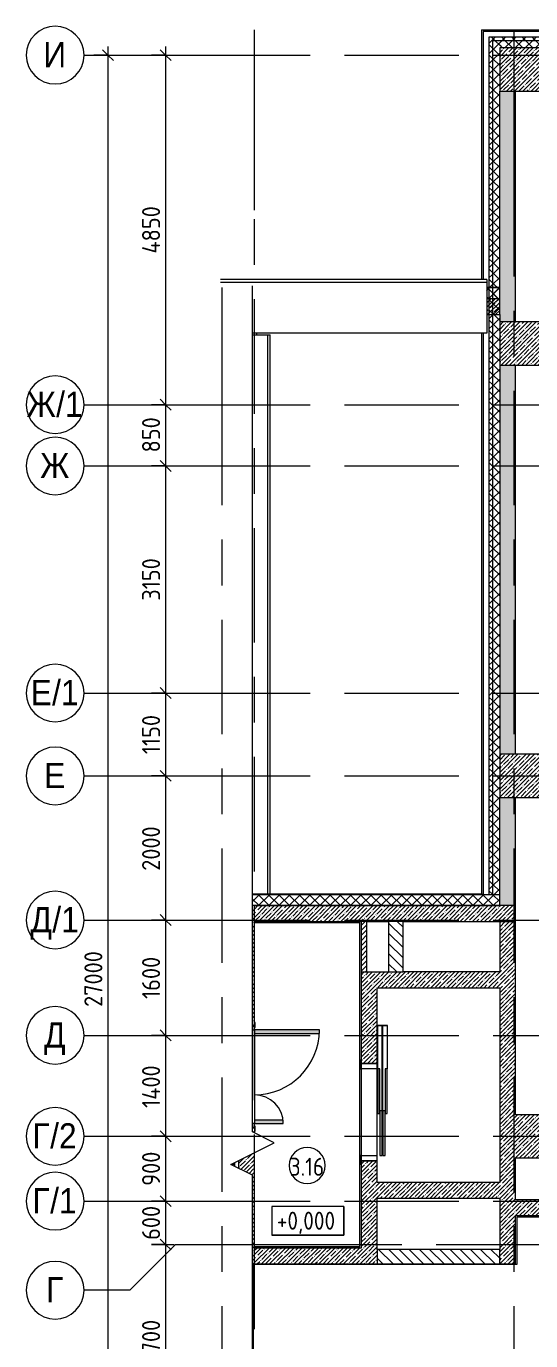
# Model space of a CAD drawing. Header units: millimetres. Extents: x 2623 to 216772, y -8553 to 29000.
# Drawn here: x 18211 to 25205, y 9164 to 27400 of the extents above; entities that cross this region are included whole.
import ezdxf

# ---------------------------------------------------------------- set-up
doc = ezdxf.new("R2010")
doc.units = ezdxf.units.MM
doc.linetypes.add('Осевая', pattern=[3175, 635, -476.25, 1587.5, -476.25])
for name, color, linetype, lineweight in [('A-ANNO-DIMS', 7, 'Continuous', 9), ('A-ANNO-DIMS-100', 7, 'Continuous', 9), ('A-AREA-IDEN', 7, 'Continuous', 9), ('A-DETL-GENF', 7, 'Continuous', 9), ('A-GENM', 7, 'Continuous', 9), ('A-WALL', 7, 'Continuous', 9), ('A-WALL-1', 7, 'Continuous', 13), ('G-ANNO-DIMS', 7, 'Continuous', 9), ('I-WALL', 7, 'Continuous', 9), ('S-COLS', 7, 'Continuous', 9), ('Оси', 7, 'Continuous', 9), ('Оси-1', 7, 'Continuous', 20), ('Оси-2', 7, 'Осевая', 9)]:
    doc.layers.add(name, color=color, linetype=linetype, lineweight=lineweight)
for name, color, linetype, lineweight, true_color in [('A-DOOR-1', 7, 'Continuous', 9, 0xaaaaaa), ('A-DOOR-2', 7, 'Continuous', 9, 0xe2e2e2), ('A-DOOR-FRAM-1', 7, 'Continuous', 9, 0xe2e2e2), ('A-DOOR-FRAM-2', 7, 'Continuous', 9, 0xaaaaaa), ('A-FLOR-1', 7, 'Continuous', 9, 0xaaaaaa)]:
    doc.layers.add(name, color=color, linetype=linetype, lineweight=lineweight, true_color=true_color)
doc.styles.add('Arial', font='arial.ttf', dxfattribs={"width": 0.9, "height": 350})
doc.styles.add('GOST Common_5', font='GOST_Common.ttf', dxfattribs={"width": 0.9, "height": 250})
doc.styles.add('ISOCPEUR', font='isocpeur.ttf', dxfattribs={"width": 0.9, "height": 250})
doc.dimstyles.new('ISO-2_5_0_9К_БОЛЬШОЙ', dxfattribs={"dimscale": 304.8, "dimtxt": 248.995294, "dimasz": 0.492126, "dimexe": 0.393701, "dimexo": 0.984252, "dimgap": 0, "dimtad": 1, "dimdec": 0, "dimrnd": 10, "dimzin": 0, "dimdsep": 46, "dimtxsty": 'ISOCPEUR', "dimblk1": 'OBLIQUE', "dimblk2": 'OBLIQUE', "dimsah": 1, "dimcen": 0.09, "dimdle": 0.393701, "dimazin": 0, "dimtfac": 1, "dimtdec": 4, "dimtix": 1, "dimtmove": 0, "dimatfit": 3, "dimfxl": 1, "dimtvp": 1, "dimtolj": 1, "dimtzin": 0, "dimarcsym": 2})
doc.dimstyles.new('ISO-2_5_0_9К_БОЛЬШОЙ_1', dxfattribs={"dimscale": 304.8, "dimtxt": 248.995294, "dimasz": 0.492126, "dimexe": 0.393701, "dimexo": 0.984252, "dimgap": 0, "dimtad": 1, "dimdec": 0, "dimrnd": 10, "dimzin": 0, "dimdsep": 46, "dimtxsty": 'ISOCPEUR', "dimblk1": 'OBLIQUE', "dimblk2": 'OBLIQUE', "dimsah": 1, "dimcen": 0.09, "dimdle": 0.393701, "dimazin": 0, "dimtfac": 1, "dimtdec": 4, "dimtix": 1, "dimtmove": 2, "dimatfit": 3, "dimfxl": 1, "dimtvp": 1, "dimtolj": 1, "dimtzin": 0, "dimarcsym": 2})
pattern_1 = [(45, (-17385.51, 0), (-70.71068, 70.71068), []), (135, (-17385.51, 0), (-70.71068, -70.71068), [])]
pattern_2 = [(45, (-17385.51, 0), (-57.02463, 57.02463), []), (45, (-17328.49, 0), (-57.02463, 57.02463), [100.806, -20.161, 3.353, -16.808])]
pattern_3 = [(135, (-17385.51, 0), (-70.71068, -70.71068), [])]

# ---------------------------------------------------------------- blocks, each defined once
blk = doc.blocks.new('BSC_Колонна _Прямоугольная - 600х600-V15-План монтажа стен и перегородок 3 этажа в осях 12-23')
at = {"layer": 'S-COLS'}
h = blk.add_hatch(dxfattribs=at)
h.set_pattern_fill('FP_26', color=256, style=0, pattern_type=2)
h.set_pattern_definition([(45, (-42460, -26800), (-57.02463, 57.02463), []), (45, (-42402.975, -26800), (-57.02463, 57.02463), [100.806, -20.161, 3.353, -16.808])])
h.paths.add_polyline_path([(-300, -300), (300, -300), (300, 300), (-300, 300)])
for p, q in [((300, 300), (-300, 300)), ((-300, 300), (-300, -300)), ((300, -300), (300, 300)), ((-300, -300), (300, -300))]:
    blk.add_line(p, q, dxfattribs=at)
blk = doc.blocks.new('BSC_Колонна _Прямоугольная - 600х600-V18-План монтажа стен и перегородок 3 этажа в осях 12-23')
at = {"layer": 'S-COLS'}
h = blk.add_hatch(dxfattribs=at)
h.set_pattern_fill('FP_30', color=256, style=0, pattern_type=2)
h.set_pattern_definition([(45, (-42460, -17000), (-57.02463, 57.02463), []), (45, (-42402.975, -17000), (-57.02463, 57.02463), [100.806, -20.161, 3.353, -16.808])])
h.paths.add_polyline_path([(-300, -300), (300, -300), (300, 300), (-300, 300), (-300, 7)])
for p, q in [((300, 300), (-300, 300)), ((-300, 300), (-300, -300)), ((300, -300), (300, 300)), ((-300, -300), (300, -300))]:
    blk.add_line(p, q, dxfattribs=at)
blk = doc.blocks.new('BSC_Колонна _Прямоугольная - 600х600-V19-План монтажа стен и перегородок 3 этажа в осях 12-23')
at = {"layer": 'S-COLS'}
h = blk.add_hatch(dxfattribs=at)
h.set_pattern_fill('FP_31', color=256, style=0, pattern_type=2)
h.set_pattern_definition([(45, (-42460, -23000), (-57.02463, 57.02463), []), (45, (-42402.975, -23000), (-57.02463, 57.02463), [100.806, -20.161, 3.353, -16.808])])
h.paths.add_polyline_path([(-300, -300), (300, -300), (300, 300), (-300, 300), (-300, -161)])
for p, q in [((300, 300), (-300, 300)), ((-300, 300), (-300, -300)), ((300, -300), (300, 300)), ((-300, -300), (300, -300))]:
    blk.add_line(p, q, dxfattribs=at)
blk = doc.blocks.new('110_Дверь_СКБ_2Ст - Д-2 1450x2100h_Лестничная клетка EIS60-31576737-План монтажа стен и перегородок 3 этажа в осях 12-23')
at = {"layer": 'A-DOOR-2'}
for points in [[(-588, 110), (-588, 1010), (-638, 1010), (-638, 110)], [(662, 510), (612, 510), (612, 110), (662, 110)]]:
    blk.add_hatch(color=256, dxfattribs=at).paths.add_polyline_path(points)
h = blk.add_hatch(color=256, dxfattribs=at)
h.paths.add_polyline_path([(712, 110), (662, 110), (662, 83), (712, 83)])
h.paths.add_polyline_path([(-638, 83), (-638, 110), (-688, 110), (-688, 83), (-660, 83)])
at = {"layer": 'A-DOOR-FRAM-1'}
for points in [[(-672, 110), (-672, 118), (-743, 118), (-743, 110), (-714, 110)], [(768, 110), (768, 118), (698, 118), (698, 110)]]:
    blk.add_hatch(color=256, dxfattribs=at).paths.add_polyline_path(points)
at = {"layer": 'A-DOOR-1'}
for p, q in [((-638, 1010), (-638, 110)), ((-588, 1010), (-638, 1010)), ((-588, 110), (-588, 1010)), ((662, 510), (612, 510)), ((612, 510), (612, 110)), ((662, 110), (662, 510)), ((-638, 110), (-588, 110)), ((612, 110), (662, 110))]:
    blk.add_line(p, q, dxfattribs=at)
for centre, radius, start, end in [((-638, 110), 900, 0, 90), ((662, 110), 400, 90, 180)]:
    blk.add_arc(centre, radius, start, end, dxfattribs=at)
at = {"layer": 'A-DOOR-FRAM-2'}
for p, q in [((-672, 118), (-743, 118)), ((-743, 118), (-743, 110)), ((-743, 110), (-672, 110)), ((-638, 110), (-688, 110)), ((-688, 110), (-688, 83)), ((-672, 110), (-672, 118)), ((-638, 83), (-638, 110)), ((662, 110), (662, 83)), ((712, 110), (662, 110)), ((768, 118), (698, 118)), ((698, 118), (698, 110)), ((698, 110), (768, 110)), ((712, 83), (712, 110)), ((768, 110), (768, 118))]:
    blk.add_line(p, q, dxfattribs=at)
blk = doc.blocks.new('Gfhfgtnyfz rhsirf 1 - Gfhfgtnyfz rhsirf 3-21026214-План монтажа стен и перегородок 3 этажа в осях 12-23')
at = {"layer": 'A-GENM'}
for p, q in [((38753, 23120), (38966, 23120)), ((38966, 23120), (38998, 23120)), ((38966, 15358), (38966, 23120)), ((38998, 23120), (38999, 23120)), ((38999, 15358), (38999, 23120))]:
    blk.add_line(p, q, dxfattribs=at)
blk = doc.blocks.new('парапет10 - парапет-22960140-План монтажа стен и перегородок 3 этажа в осях 12-23')
at = {"layer": 'A-GENM'}
for p, q in [((41980, 23888), (38287, 23888)), ((38287, 23851), (41980, 23851)), ((41980, 23888), (41980, 23887)), ((41980, 23887), (41980, 23851)), ((41980, 23851), (41980, 23142)), ((41980, 23142), (38733, 23142))]:
    blk.add_line(p, q, dxfattribs=at)
blk = doc.blocks.new('DOR_Дверь лифта - 1350х2050h-19118285-План монтажа стен и перегородок 3 этажа в осях 12-23')
at = {"layer": 'A-DOOR-1'}
for p, q in [((-600, 125), (-720, 125)), ((-720, 125), (-720, 110)), ((-720, 110), (-600, 110)), ((-675, 110), (-675, -110)), ((-600, 110), (-675, 110)), ((-600, 110), (-600, 125)), ((600, 110), (-600, 110)), ((-600, 110), (-600, -110)), ((720, 125), (600, 125)), ((600, 125), (600, 110)), ((600, -110), (600, 110)), ((675, 110), (600, 110)), ((600, 110), (720, 110)), ((675, -110), (675, 110)), ((720, 110), (720, 125)), ((-675, -110), (-600, -110)), ((-600, -110), (600, -110)), ((-600, -150), (-600, -180)), ((20, -150), (-600, -150)), ((-600, -180), (20, -180)), ((-20, -120), (-20, -150)), ((600, -120), (-20, -120)), ((-20, -150), (600, -150)), ((20, -180), (20, -150)), ((600, -110), (675, -110)), ((600, -150), (600, -120)), ((-600, -190), (-600, -220)), ((20, -190), (-600, -190)), ((-600, -220), (20, -220)), ((-20, -220), (-20, -250)), ((600, -220), (-20, -220)), ((-20, -250), (600, -250)), ((20, -220), (20, -190)), ((600, -250), (600, -220))]:
    blk.add_line(p, q, dxfattribs=at)
at = {"layer": 'A-DOOR-FRAM-2'}
for p, q in [((1200, -180), (20, -180)), ((20, -180), (20, -183)), ((600, -117), (600, -120)), ((1203, -117), (600, -117)), ((600, -120), (1200, -120)), ((1200, -120), (1200, -180)), ((1203, -183), (1203, -117)), ((20, -183), (1203, -183)), ((1203, -187), (20, -187)), ((20, -187), (20, -190)), ((20, -190), (1200, -190)), ((600, -250), (600, -253)), ((1200, -250), (600, -250)), ((600, -253), (1203, -253)), ((1200, -190), (1200, -250)), ((1203, -253), (1203, -187))]:
    blk.add_line(p, q, dxfattribs=at)
blk = doc.blocks.new('DET_L_Линия разрыва - М100-30654842-План монтажа стен и перегородок 3 этажа в осях 12-23')
at = {"layer": 'A-DETL-GENF'}
for p, q in [((11890, 300), (11740, 0)), ((12190, -300), (11890, 300)), ((11740, 0), (0, 0)), ((12340, 0), (12190, -300)), ((24072, 0), (12340, 0))]:
    blk.add_line(p, q, dxfattribs=at)
blk = doc.blocks.new('Ось сетки - D8-29747960-План монтажа стен и перегородок 3 этажа в осях 12-23')
at = {"layer": 'Оси-1'}
for start, end in [(360, 180), (180, 360)]:
    blk.add_arc((0, 0), 4, start, end, dxfattribs=at)
blk = doc.blocks.new('DIMBLOCK1-План монтажа стен и перегородок 3 этажа в осях 12-23')
at = {"layer": 'A-ANNO-DIMS-100'}
for p, q in [((19949, 27000), (20263, 27000)), ((20143, 27000), (19949, 27000)), ((20143, 27120), (20143, 22150)), ((19949, 22150), (20263, 22150)), ((20143, 22150), (19949, 22150))]:
    blk.add_line(p, q, dxfattribs=at)
at = {"layer": 'A-ANNO-DIMS-100', "lineweight": 20}
for p, q in [((20143, 27000), (20068, 27075)), ((20143, 27000), (20218, 26925)), ((20143, 22150), (20068, 22225)), ((20143, 22150), (20218, 22075))]:
    blk.add_line(p, q, dxfattribs=at)
at = {"layer": 'A-ANNO-DIMS-100', "color": 0, "insert": (19816, 24247), "char_height": 250, "width": 787.21, "attachment_point": 1, "rotation": 90, "line_spacing_factor": 1.149209, "style": 'ISOCPEUR'}
blk.add_mtext('4850', dxfattribs=at)
blk = doc.blocks.new('_Oblique')
at = {"color": 0, "linetype": 'ByBlock', "lineweight": -2}
blk.add_line((-0.5, -0.5), (0.5, 0.5), dxfattribs=at)
blk = doc.blocks.new('DIMBLOCK2-План монтажа стен и перегородок 3 этажа в осях 12-23')
at = {"layer": 'A-ANNO-DIMS-100'}
for p, q in [((19949, 22150), (20263, 22150)), ((20143, 22150), (19949, 22150)), ((20143, 22150), (20143, 21300)), ((19949, 21300), (20263, 21300)), ((20143, 21300), (19949, 21300))]:
    blk.add_line(p, q, dxfattribs=at)
at = {"layer": 'A-ANNO-DIMS-100', "lineweight": 20}
for p, q in [((20143, 22150), (20068, 22225)), ((20143, 22150), (20218, 22075)), ((20143, 21300), (20068, 21375)), ((20143, 21300), (20218, 21225))]:
    blk.add_line(p, q, dxfattribs=at)
at = {"layer": 'A-ANNO-DIMS-100', "color": 0, "insert": (19816, 21488), "char_height": 250, "width": 568.86, "attachment_point": 1, "rotation": 90, "line_spacing_factor": 1.149209, "style": 'ISOCPEUR'}
blk.add_mtext('850', dxfattribs=at)
blk = doc.blocks.new('DIMBLOCK3-План монтажа стен и перегородок 3 этажа в осях 12-23')
at = {"layer": 'A-ANNO-DIMS-100', "lineweight": 20}
for p, q in [((20143, 21300), (20068, 21375)), ((20143, 21300), (20218, 21225)), ((20143, 18150), (20068, 18225)), ((20143, 18150), (20218, 18075))]:
    blk.add_line(p, q, dxfattribs=at)
at = {"layer": 'A-ANNO-DIMS-100'}
for p, q in [((19949, 21300), (20263, 21300)), ((20143, 21300), (19949, 21300)), ((20143, 21300), (20143, 18150)), ((19949, 18150), (20263, 18150)), ((20143, 18150), (19949, 18150))]:
    blk.add_line(p, q, dxfattribs=at)
at = {"layer": 'A-ANNO-DIMS-100', "color": 0, "insert": (19816, 19431), "char_height": 250, "width": 706.76, "attachment_point": 1, "rotation": 90, "line_spacing_factor": 1.149209, "style": 'ISOCPEUR'}
blk.add_mtext('3150', dxfattribs=at)
blk = doc.blocks.new('DIMBLOCK4-План монтажа стен и перегородок 3 этажа в осях 12-23')
at = {"layer": 'A-ANNO-DIMS-100'}
for p, q in [((19949, 18150), (20263, 18150)), ((20143, 18150), (19949, 18150)), ((20143, 18150), (20143, 17000)), ((19949, 17000), (20263, 17000)), ((20143, 17000), (19949, 17000))]:
    blk.add_line(p, q, dxfattribs=at)
at = {"layer": 'A-ANNO-DIMS-100', "lineweight": 20}
for p, q in [((20143, 18150), (20068, 18225)), ((20143, 18150), (20218, 18075)), ((20143, 17000), (20068, 17075)), ((20143, 17000), (20218, 16925))]:
    blk.add_line(p, q, dxfattribs=at)
at = {"layer": 'A-ANNO-DIMS-100', "color": 0, "insert": (19816, 17302), "char_height": 250, "width": 655.05, "attachment_point": 1, "rotation": 90, "line_spacing_factor": 1.149209, "style": 'ISOCPEUR'}
blk.add_mtext('1150', dxfattribs=at)
blk = doc.blocks.new('DIMBLOCK5-План монтажа стен и перегородок 3 этажа в осях 12-23')
at = {"layer": 'A-ANNO-DIMS-100'}
for p, q in [((19949, 17000), (20263, 17000)), ((20143, 17000), (19949, 17000)), ((20143, 17000), (20143, 15000)), ((19949, 15000), (20263, 15000)), ((20143, 15000), (19949, 15000))]:
    blk.add_line(p, q, dxfattribs=at)
at = {"layer": 'A-ANNO-DIMS-100', "lineweight": 20}
for p, q in [((20143, 17000), (20068, 17075)), ((20143, 17000), (20218, 16925)), ((20143, 15000), (20068, 15075)), ((20143, 15000), (20218, 14925))]:
    blk.add_line(p, q, dxfattribs=at)
at = {"layer": 'A-ANNO-DIMS-100', "color": 0, "insert": (19816, 15684), "char_height": 250, "width": 758.48, "attachment_point": 1, "rotation": 90, "line_spacing_factor": 1.149209, "style": 'ISOCPEUR'}
blk.add_mtext('2000', dxfattribs=at)
blk = doc.blocks.new('DIMBLOCK6-План монтажа стен и перегородок 3 этажа в осях 12-23')
at = {"layer": 'A-ANNO-DIMS-100'}
for p, q in [((19949, 15000), (20263, 15000)), ((20143, 15000), (19949, 15000)), ((20143, 15000), (20143, 13400)), ((19949, 13400), (20263, 13400)), ((20143, 13400), (19949, 13400))]:
    blk.add_line(p, q, dxfattribs=at)
at = {"layer": 'A-ANNO-DIMS-100', "lineweight": 20}
for p, q in [((20143, 15000), (20068, 15075)), ((20143, 15000), (20218, 14925)), ((20143, 13400), (20068, 13475)), ((20143, 13400), (20218, 13325))]:
    blk.add_line(p, q, dxfattribs=at)
at = {"layer": 'A-ANNO-DIMS-100', "color": 0, "insert": (19816, 13906), "char_height": 250, "width": 706.76, "attachment_point": 1, "rotation": 90, "line_spacing_factor": 1.149209, "style": 'ISOCPEUR'}
blk.add_mtext('1600', dxfattribs=at)
blk = doc.blocks.new('DIMBLOCK7-План монтажа стен и перегородок 3 этажа в осях 12-23')
at = {"layer": 'A-ANNO-DIMS-100'}
for p, q in [((19949, 13400), (20263, 13400)), ((20143, 13400), (19949, 13400)), ((20143, 13400), (20143, 12000)), ((19949, 12000), (20263, 12000)), ((20143, 12000), (19949, 12000))]:
    blk.add_line(p, q, dxfattribs=at)
at = {"layer": 'A-ANNO-DIMS-100', "lineweight": 20}
for p, q in [((20143, 13400), (20068, 13475)), ((20143, 13400), (20218, 13325)), ((20143, 12000), (20068, 12075)), ((20143, 12000), (20218, 11925))]:
    blk.add_line(p, q, dxfattribs=at)
at = {"layer": 'A-ANNO-DIMS-100', "color": 0, "insert": (19816, 12394), "char_height": 250, "width": 735.49, "attachment_point": 1, "rotation": 90, "line_spacing_factor": 1.149209, "style": 'ISOCPEUR'}
blk.add_mtext('1400', dxfattribs=at)
blk = doc.blocks.new('DIMBLOCK8-План монтажа стен и перегородок 3 этажа в осях 12-23')
at = {"layer": 'A-ANNO-DIMS-100', "lineweight": 20}
for p, q in [((20143, 12000), (20068, 12075)), ((20143, 12000), (20218, 11925)), ((20143, 11100), (20068, 11175)), ((20143, 11100), (20218, 11025))]:
    blk.add_line(p, q, dxfattribs=at)
at = {"layer": 'A-ANNO-DIMS-100'}
for p, q in [((19949, 12000), (20263, 12000)), ((20143, 12000), (19949, 12000)), ((20143, 12000), (20143, 11100)), ((19949, 11100), (20263, 11100)), ((20143, 11100), (19949, 11100))]:
    blk.add_line(p, q, dxfattribs=at)
at = {"layer": 'A-ANNO-DIMS-100', "color": 0, "insert": (19816, 11313), "char_height": 250, "width": 568.86, "attachment_point": 1, "rotation": 90, "line_spacing_factor": 1.149209, "style": 'ISOCPEUR'}
blk.add_mtext('900', dxfattribs=at)
blk = doc.blocks.new('DIMBLOCK9-План монтажа стен и перегородок 3 этажа в осях 12-23')
at = {"layer": 'A-ANNO-DIMS-100', "lineweight": 20}
for p, q in [((20143, 11100), (20068, 11175)), ((20143, 11100), (20218, 11025)), ((20143, 10500), (20068, 10575)), ((20143, 10500), (20218, 10425))]:
    blk.add_line(p, q, dxfattribs=at)
at = {"layer": 'A-ANNO-DIMS-100'}
for p, q in [((19949, 11100), (20263, 11100)), ((20143, 11100), (19949, 11100)), ((20143, 11100), (20143, 10500)), ((19949, 10500), (20263, 10500)), ((20143, 10500), (19949, 10500))]:
    blk.add_line(p, q, dxfattribs=at)
at = {"layer": 'A-ANNO-DIMS-100', "color": 0, "insert": (19816, 10563), "char_height": 250, "width": 568.86, "attachment_point": 1, "rotation": 90, "line_spacing_factor": 1.149209, "style": 'ISOCPEUR'}
blk.add_mtext('600', dxfattribs=at)
blk = doc.blocks.new('DIMBLOCK10-План монтажа стен и перегородок 3 этажа в осях 12-23')
at = {"layer": 'A-ANNO-DIMS-100'}
for p, q in [((19949, 10500), (20263, 10500)), ((20143, 10500), (19949, 10500)), ((20143, 10500), (20143, 7800)), ((19949, 7800), (20263, 7800)), ((20143, 7800), (19949, 7800))]:
    blk.add_line(p, q, dxfattribs=at)
at = {"layer": 'A-ANNO-DIMS-100', "lineweight": 20}
for p, q in [((20143, 10500), (20068, 10575)), ((20143, 10500), (20218, 10425)), ((20143, 7800), (20068, 7875)), ((20143, 7800), (20218, 7725))]:
    blk.add_line(p, q, dxfattribs=at)
at = {"layer": 'A-ANNO-DIMS-100', "color": 0, "insert": (19816, 8834), "char_height": 250, "width": 758.48, "attachment_point": 1, "rotation": 90, "line_spacing_factor": 1.149209, "style": 'ISOCPEUR'}
blk.add_mtext('2700', dxfattribs=at)
blk = doc.blocks.new('DIMBLOCK13-План монтажа стен и перегородок 3 этажа в осях 12-23')
at = {"layer": 'A-ANNO-DIMS-100'}
for p, q in [((19149, 27000), (19463, 27000)), ((19343, 27000), (19149, 27000)), ((19343, 27120), (19343, -120)), ((19149, 0), (19463, 0)), ((19343, 0), (19149, 0))]:
    blk.add_line(p, q, dxfattribs=at)
at = {"layer": 'A-ANNO-DIMS-100', "lineweight": 20}
for p, q in [((19343, 27000), (19268, 27075)), ((19343, 27000), (19418, 26925)), ((19343, 0), (19268, 75)), ((19343, 0), (19418, -75))]:
    blk.add_line(p, q, dxfattribs=at)
at = {"layer": 'A-ANNO-DIMS-100', "color": 0, "insert": (19016, 13795), "char_height": 250, "width": 948.1, "attachment_point": 1, "rotation": 90, "line_spacing_factor": 1.149209, "style": 'ISOCPEUR'}
blk.add_mtext('27000', dxfattribs=at)
blk = doc.blocks.new('Марка_Помещения - Номер-25198446-План монтажа стен и перегородок 3 этажа в осях 12-23')
at = {"layer": 'A-AREA-IDEN'}
for start, end in [(360, 180), (180, 360)]:
    blk.add_arc((0, 0), 2.5, start, end, dxfattribs=at)
blk = doc.blocks.new('Высотные отметки - 10х4_h_-17668695-План монтажа стен и перегородок 3 этажа в осях 12-23')
at = {"layer": 'G-ANNO-DIMS'}
for p, q in [((-5, 4), (-5, 0)), ((5, 4), (-5, 4)), ((5, 4), (-5, 4)), ((-5, 4), (-5, 0)), ((5, 4), (5, 0)), ((5, 0), (5, 4)), ((5, 0), (-5, 0)), ((-5, 0), (5, 0))]:
    blk.add_line(p, q, dxfattribs=at)

msp = doc.modelspace()

# ---------------------------------------------------------------- hatches: boundary and pattern name
at = {"layer": 'A-WALL'}
h = msp.add_hatch(dxfattribs=at)
h.set_pattern_fill('FP_23', color=256, style=0, pattern_type=2)
h.set_pattern_definition(pattern_1)
h.paths.add_polyline_path([(24624.5, 15350), (24674.5, 15350), (24674.5, 27250), (24624.5, 27250), (24624.5, 15358)])
h = msp.add_hatch(dxfattribs=at)
h.set_pattern_fill('FP_23', color=256, style=0, pattern_type=2)
h.set_pattern_definition(pattern_1)
h.paths.add_polyline_path([(67115.2, 27200), (67115.2, 27250), (62964.5, 27250), (62964.5, 27200), (67069.7, 27200)])
h.paths.add_polyline_path([(59864.5, 27200), (59864.5, 27250), (58964.5, 27250), (58964.5, 27200), (59435.5, 27200)])
h.paths.add_polyline_path([(56527.3, 27200), (56864.5, 27200), (56864.5, 27250), (55524.5, 27250), (55524.5, 27200), (55800.2, 27200)])
h.paths.add_polyline_path([(53424.5, 27200), (53424.5, 27250), (52224.5, 27250), (52224.5, 27200), (52891.9, 27200)])
h.paths.add_polyline_path([(49724.5, 27200), (49724.5, 27250), (45474.5, 27250), (45474.5, 27200), (49256.6, 27200)])
h.paths.add_polyline_path([(44574.5, 27200), (44574.5, 27250), (42474.5, 27250), (42474.5, 27200), (44167.2, 27200)])
h.paths.add_polyline_path([(41574.5, 27200), (41574.5, 27250), (40474.5, 27250), (40474.5, 27200), (41258.9, 27200)])
h.paths.add_polyline_path([(37374.5, 27200), (37374.5, 27250), (35874.5, 27250), (35874.5, 27200), (36896.5, 27200)])
h.paths.add_polyline_path([(33374.5, 27200), (33374.5, 27250), (32274.8, 27250), (32274.8, 27200), (32534.2, 27200)])
h.paths.add_polyline_path([(30274.5, 27200), (31374.8, 27200), (31374.8, 27250), (30274.5, 27250)])
h.paths.add_polyline_path([(27174.5, 27200), (27174.5, 27250), (24674.5, 27250), (24674.5, 27200), (26717.6, 27200)])
h = msp.add_hatch(dxfattribs=at)
h.set_pattern_fill('FP_23', color=256, style=0, pattern_type=2)
h.set_pattern_definition(pattern_1)
h.paths.add_polyline_path([(24774.5, 15350), (24774.5, 27200), (24674.5, 27200), (24674.5, 15350)])
h = msp.add_hatch(dxfattribs=at)
h.set_pattern_fill('FP_23', color=256, style=0, pattern_type=2)
h.set_pattern_definition(pattern_1)
h.paths.add_polyline_path([(67115.2, 27100), (67115.2, 27200), (62964.5, 27200), (62964.5, 27100), (67069.7, 27100)])
h.paths.add_polyline_path([(59864.5, 27100), (59864.5, 27200), (58964.5, 27200), (58964.5, 27100), (59435.5, 27100)])
h.paths.add_polyline_path([(56864.5, 27100), (56864.5, 27200), (55524.5, 27200), (55524.5, 27100), (56527.3, 27100)])
h.paths.add_polyline_path([(53424.5, 27100), (53424.5, 27200), (52224.5, 27200), (52224.5, 27100), (52891.9, 27100)])
h.paths.add_polyline_path([(49724.5, 27100), (49724.5, 27200), (45474.5, 27200), (45474.5, 27100), (49256.6, 27100)])
h.paths.add_polyline_path([(44574.5, 27100), (44574.5, 27200), (42474.5, 27200), (42474.5, 27100), (44167.2, 27100)])
h.paths.add_polyline_path([(41574.5, 27100), (41574.5, 27200), (40474.5, 27200), (40474.5, 27100), (41258.9, 27100)])
h.paths.add_polyline_path([(37374.5, 27100), (37374.5, 27200), (35874.5, 27200), (35874.5, 27100), (36896.5, 27100)])
h.paths.add_polyline_path([(33374.5, 27100), (33374.5, 27200), (32274.8, 27200), (32274.8, 27100), (32534.2, 27100)])
h.paths.add_polyline_path([(31374.8, 27100), (31374.8, 27200), (30274.5, 27200), (30274.5, 27100), (31080, 27100)])
h.paths.add_polyline_path([(27174.5, 27100), (27174.5, 27200), (24774.5, 27200), (24774.5, 27100), (26717.6, 27100)])
h = msp.add_hatch(dxfattribs=at)
h.set_pattern_fill('FP_23', color=256, style=0, pattern_type=2)
h.set_pattern_definition(pattern_1)
h.paths.add_polyline_path([(24594.5, 23620), (24774.5, 23620), (24774.5, 23770), (24594.5, 23770)])
h = msp.add_hatch(dxfattribs=at)
h.set_pattern_fill('FP_23', color=256, style=0, pattern_type=2)
h.set_pattern_definition(pattern_1)
h.paths.add_polyline_path([(24774.5, 15200), (24774.5, 15350), (21347.1, 15350), (21347.1, 15200), (23809.4, 15200)])
at = {"layer": 'I-WALL'}
h = msp.add_hatch(dxfattribs=at)
h.set_pattern_fill('FP_20', color=256, style=0, pattern_type=2)
h.set_pattern_definition(pattern_2)
h.paths.add_polyline_path([(24774.5, 15200), (24994.5, 15200), (24994.5, 16700), (24774.5, 16700)])
h.paths.add_polyline_path([(24994.5, 17300), (24994.5, 22700), (24774.5, 22700), (24774.5, 17300), (24938.1, 17300)])
h.paths.add_polyline_path([(24774.5, 23300), (24994.5, 23300), (24994.5, 26500), (24774.5, 26500), (24774.5, 23400)])
h = msp.add_hatch(dxfattribs=at)
h.set_pattern_fill('FP_20', color=256, style=0, pattern_type=2)
h.set_pattern_definition(pattern_2)
h.paths.add_polyline_path([(24594.5, 23400), (24774.5, 23400), (24774.5, 23620), (24594.5, 23620), (24594.5, 23486.6)])
h = msp.add_hatch(dxfattribs=at)
h.set_pattern_fill('FP_20', color=256, style=0, pattern_type=2)
h.set_pattern_definition(pattern_2)
h.paths.add_polyline_path([(21347.1, 10230), (21374.5, 10230), (21374.5, 11773.5), (21154.5, 11663.5), (21154.5, 11556.2), (21347.1, 11459.9), (21347.1, 10422.7)])
h.paths.add_polyline_path([(21374.5, 12046.2), (21374.5, 12125), (21347.1, 12125), (21347.1, 12059.9)])
h.paths.add_polyline_path([(21347.1, 13525), (21374.5, 13525), (21374.5, 15200), (21347.1, 15200), (21347.1, 13551)])
h = msp.add_hatch(dxfattribs=at)
h.set_pattern_fill('FP_20', color=256, style=0, pattern_type=2)
h.set_pattern_definition(pattern_2)
h.paths.add_polyline_path([(24994.5, 14980), (24994.5, 15200), (21374.5, 15200), (21374.5, 14980), (23809.4, 14980)])
h = msp.add_hatch(dxfattribs=at)
h.set_pattern_fill('FP_40', color=256, style=0, pattern_type=2)
h.set_pattern_definition([(45, (-17385.513, 0), (-35.35534, 35.35534), [])])
h.paths.add_polyline_path([(22934.5, 14280), (22934.5, 14980), (22854.5, 14980), (22854.5, 14280)])
h = msp.add_hatch(dxfattribs=at)
h.set_pattern_fill('FP_24', color=256, style=0, pattern_type=2)
h.set_pattern_definition(pattern_3)
h.paths.add_polyline_path([(23434.5, 14280), (23434.5, 14980), (23234.5, 14980), (23234.5, 14280)])
h = msp.add_hatch(dxfattribs=at)
h.set_pattern_fill('FP_20', color=256, style=0, pattern_type=2)
h.set_pattern_definition(pattern_2)
h.paths.add_polyline_path([(24774.5, 10230), (24994.5, 10230), (24994.5, 11700), (24774.5, 11700), (24774.5, 10430)])
h.paths.add_polyline_path([(24994.5, 12300), (24994.5, 14980), (24774.5, 14980), (24774.5, 12300)])
h = msp.add_hatch(dxfattribs=at)
h.set_pattern_fill('FP_20', color=256, style=0, pattern_type=2)
h.set_pattern_definition(pattern_2)
h.paths.add_polyline_path([(23074.5, 10230), (23074.5, 11660), (22854.5, 11660), (22854.5, 10230)])
h.paths.add_polyline_path([(23074.5, 13010), (23074.5, 14280), (22854.5, 14280), (22854.5, 13010)])
h = msp.add_hatch(dxfattribs=at)
h.set_pattern_fill('FP_20', color=256, style=0, pattern_type=2)
h.set_pattern_definition(pattern_2)
h.paths.add_polyline_path([(24774.5, 14060), (24774.5, 14280), (23074.5, 14280), (23074.5, 14060), (23809.4, 14060)])
h = msp.add_hatch(dxfattribs=at)
h.set_pattern_fill('FP_20', color=256, style=0, pattern_type=2)
h.set_pattern_definition(pattern_2)
h.paths.add_polyline_path([(21104.5, 11581.2), (21104.5, 11638.5), (21047.1, 11609.9)])
h = msp.add_hatch(dxfattribs=at)
h.set_pattern_fill('FP_20', color=256, style=0, pattern_type=2)
h.set_pattern_definition(pattern_2)
h.paths.add_polyline_path([(24774.5, 11140), (24774.5, 11360), (23074.5, 11360), (23074.5, 11140), (23809.4, 11140)])
h = msp.add_hatch(dxfattribs=at)
h.set_pattern_fill('FP_20', color=256, style=0, pattern_type=2)
h.set_pattern_definition(pattern_2)
h.paths.add_polyline_path([(27374.5, 10900), (27374.5, 11120), (24994.5, 11120), (24994.5, 10900), (26717.6, 10900)])
h = msp.add_hatch(dxfattribs=at)
h.set_pattern_fill('FP_20', color=256, style=0, pattern_type=2)
h.set_pattern_definition(pattern_2)
h.paths.add_polyline_path([(22854.5, 10230), (22854.5, 10450), (21374.5, 10450), (21374.5, 10230), (22355.3, 10230)])
h = msp.add_hatch(dxfattribs=at)
h.set_pattern_fill('FP_24', color=256, style=0, pattern_type=2)
h.set_pattern_definition(pattern_3)
h.paths.add_polyline_path([(24774.5, 10230), (24774.5, 10430), (23074.5, 10430), (23074.5, 10230), (23809.4, 10230)])
h = msp.add_hatch(dxfattribs=at)
h.set_pattern_fill('FP_24', color=256, style=0, pattern_type=2)
h.set_pattern_definition(pattern_3)
h.paths.add_polyline_path([(21354.5, 7900), (21354.5, 8000), (21347.1, 8000), (21347.1, 7900)])
h.paths.add_polyline_path([(21347.1, 10130), (21354.5, 10130), (21354.5, 10230), (21347.1, 10230), (21347.1, 10226.3)])
at = {"layer": 'S-COLS'}
h = msp.add_hatch(dxfattribs=at)
h.set_pattern_fill('FP_20', color=256, style=0, pattern_type=2)
h.set_pattern_definition(pattern_2)
h.paths.add_polyline_path([(24774.5, 11700), (25374.5, 11700), (25374.5, 12300), (24774.5, 12300)])

# ---------------------------------------------------------------- linework, layer by layer
at = {"layer": 'A-FLOR-1'}
for p, q in [((22834.5, 14960), (21374.5, 14960)), ((22834.5, 10470), (22834.5, 14960)), ((38412.3, 10880), (25014.5, 10880)), ((25014.5, 10880), (25014.5, 10220)), ((21374.5, 10470), (22834.5, 10470)), ((25014.5, 10220), (21354.5, 10220))]:
    msp.add_line(p, q, dxfattribs=at)
at = {"layer": 'A-WALL'}
for p, q in [((24524.5, 27350), (32274.8, 27350)), ((24524.5, 27350), (24524.5, 23888.4)), ((24774.5, 23400), (24774.5, 26500)), ((24774.5, 23778), (24594.5, 23778)), ((24774.5, 23620), (24774.5, 23778)), ((24774.5, 23620), (24774.5, 23620)), ((24524.5, 23141.9), (24524.5, 15358)), ((24774.5, 15200), (24774.5, 16700)), ((24524.5, 15358), (21347.1, 15358)), ((21374.5, 15200), (24774.5, 15200))]:
    msp.add_line(p, q, dxfattribs=at)
at = {"layer": 'A-WALL-1'}
for p, q in [((24544.5, 27330), (24544.5, 23888.4)), ((27174.5, 27330), (24544.5, 27330)), ((24624.5, 27250), (24624.5, 15350)), ((27174.5, 27250), (24624.5, 27250)), ((24674.5, 27200), (24674.5, 15350)), ((27174.5, 27200), (24674.5, 27200)), ((24774.5, 23773), (24594.5, 23773)), ((24774.5, 23770), (24594.5, 23770)), ((24544.5, 23141.9), (24544.5, 15350)), ((24544.5, 15353), (21347.1, 15353)), ((24774.5, 15350), (21347.1, 15350)), ((24524.5, 15358), (24544.5, 15358)), ((22934.5, 14980), (22854.5, 14980)), ((23434.5, 14980), (23234.5, 14980)), ((23234.5, 14280), (23434.5, 14280)), ((21374.5, 10230), (21374.5, 10450)), ((23074.5, 10430), (23074.5, 10230)), ((24774.5, 10230), (24774.5, 10430)), ((21347.1, 10230), (21354.5, 10230))]:
    msp.add_line(p, q, dxfattribs=at)
at = {"layer": 'I-WALL'}
for p, q in [((24994.5, 23300), (24994.5, 26500)), ((24774.5, 23620), (24594.5, 23620)), ((24594.5, 23400), (24774.5, 23400)), ((24774.5, 23400), (24774.5, 23300)), ((21404.5, 23141.9), (21404.5, 23120.1)), ((24774.5, 22700), (24774.5, 17300)), ((24994.5, 17300), (24994.5, 22700)), ((24994.5, 15200), (24994.5, 16700)), ((21374.5, 15200), (21347.1, 15200)), ((24994.5, 15200), (21374.5, 15200)), ((21374.5, 13580), (21374.5, 15200)), ((24994.5, 14980), (24994.5, 15200)), ((21374.5, 14980), (22854.5, 14980)), ((22854.5, 14980), (22854.5, 13010)), ((22934.5, 14980), (23234.5, 14980)), ((22934.5, 14280), (22934.5, 14980)), ((23234.5, 14980), (23234.5, 14280)), ((23434.5, 14980), (24994.5, 14980)), ((23434.5, 14280), (23434.5, 14980)), ((24994.5, 14980), (24774.5, 14980)), ((24774.5, 14980), (24774.5, 14280)), ((24994.5, 12300), (24994.5, 14980)), ((22854.5, 14280), (23234.5, 14280)), ((24774.5, 14280), (23434.5, 14280)), ((23074.5, 13010), (23074.5, 14060)), ((23074.5, 14060), (24774.5, 14060)), ((24774.5, 14060), (24774.5, 12300)), ((21374.5, 13425), (21374.5, 12225)), ((22854.5, 13010), (23074.5, 13010)), ((21374.5, 12046.2), (21374.5, 12070)), ((21374.5, 10450), (21374.5, 11773.5)), ((24774.5, 11700), (24774.5, 11360)), ((24994.5, 11120), (24994.5, 11700)), ((21104.5, 11581.2), (21104.5, 11638.5)), ((21154.5, 11663.5), (21154.5, 11556.2)), ((22854.5, 11660), (22854.5, 10450)), ((23074.5, 11660), (22854.5, 11660)), ((23074.5, 11360), (23074.5, 11660)), ((24774.5, 11360), (23074.5, 11360)), ((23074.5, 10430), (23074.5, 11140)), ((23074.5, 11140), (24774.5, 11140)), ((24774.5, 11140), (24774.5, 10430)), ((27374.5, 11120), (24994.5, 11120)), ((24994.5, 10230), (24994.5, 10900)), ((24994.5, 10900), (38362.3, 10900)), ((22854.5, 10450), (21374.5, 10450)), ((24774.5, 10430), (23074.5, 10430)), ((21354.5, 10230), (23074.5, 10230)), ((21354.5, 10230), (21354.5, 7900)), ((23074.5, 10230), (24994.5, 10230)), ((21347.1, 10130), (21354.5, 10130))]:
    msp.add_line(p, q, dxfattribs=at)
at = {"layer": 'S-COLS'}
for p, q in [((24774.5, 12300), (24774.5, 11700)), ((25374.5, 12300), (24994.5, 12300)), ((24994.5, 11700), (25374.5, 11700))]:
    msp.add_line(p, q, dxfattribs=at)
at = {"layer": 'Оси'}
for p, q in [((21374.5, 24850), (21374.5, 27350)), ((24974.5, 24850), (24974.5, 27350)), ((19011, 27000), (21511, 27000)), ((20924.5, 21277.7), (20924.5, 23777.7)), ((19011, 22150), (21511, 22150)), ((19011, 21300), (21511, 21300)), ((19011, 18150), (21511, 18150)), ((19011, 17000), (21511, 17000)), ((19011, 15000), (21511, 15000)), ((19011, 13400), (21511, 13400)), ((19011, 12000), (21511, 12000)), ((19011, 11100), (21511, 11100)), ((20281, 10500), (19646, 9865)), ((20281, 10500), (22781, 10500)), ((19646, 9865), (19011, 9865))]:
    msp.add_line(p, q, dxfattribs=at)
at = {"layer": 'Оси-2'}
for p, q in [((21511, 27000), (64864.5, 27000)), ((21374.5, 1863.7), (21374.5, 24850)), ((24974.5, 593.7), (24974.5, 24850)), ((21511, 22150), (64674.5, 22150)), ((20924.5, 593.7), (20924.5, 21277.7)), ((21511, 21300), (64864.5, 21300)), ((21511, 18150), (64864.5, 18150)), ((21511, 17000), (64864.5, 17000)), ((21511, 15000), (64264.5, 15000)), ((21511, 13400), (64264.5, 13400)), ((21511, 12000), (25424.5, 12000)), ((21511, 11100), (64864.5, 11100)), ((22781, 10500), (64864.5, 10500))]:
    msp.add_line(p, q, dxfattribs=at)

# ---------------------------------------------------------------- block references
at = {"layer": 'A-AREA-IDEN', "xscale": 99.99999999999993, "yscale": 99.99999999999993, "zscale": 99.99999999999993}
msp.add_blockref('Марка_Помещения - Номер-25198446-План монтажа стен и перегородок 3 этажа в осях 12-23', (22105.7, 11593.7), dxfattribs=at)
at = {"layer": 'A-DETL-GENF', "rotation": 270.0000000000003}
msp.add_blockref('DET_L_Линия разрыва - М100-30654842-План монтажа стен и перегородок 3 этажа в осях 12-23', (21347.1, 23799.7), dxfattribs=at)
at = {"layer": 'A-DOOR-1'}
for name, p, rotation in [('110_Дверь_СКБ_2Ст - Д-2 1450x2100h_Лестничная клетка EIS60-31576737-План монтажа стен и перегородок 3 этажа в осях 12-23', (21264.5, 12837.5), 269.9999999999999), ('DOR_Дверь лифта - 1350х2050h-19118285-План монтажа стен и перегородок 3 этажа в осях 12-23', (22964.5, 12335), 90)]:
    msp.add_blockref(name, p, dxfattribs=dict(at, rotation=rotation))
at = {"layer": 'A-GENM'}
for name, p in [('парапет10 - парапет-22960140-План монтажа стен и перегородок 3 этажа в осях 12-23', (-17385.5, 0)), ('Gfhfgtnyfz rhsirf 1 - Gfhfgtnyfz rhsirf 3-21026214-План монтажа стен и перегородок 3 этажа в осях 12-23', (-17405.5, 0))]:
    msp.add_blockref(name, p, dxfattribs=at)
at = {"layer": 'G-ANNO-DIMS', "xscale": 99.99999999999993, "yscale": 99.99999999999993, "zscale": 99.99999999999993}
msp.add_blockref('Высотные отметки - 10х4_h_-17668695-План монтажа стен и перегородок 3 этажа в осях 12-23', (22113.8, 10627.2), dxfattribs=at)
at = {"layer": 'S-COLS'}
for name, p in [('BSC_Колонна _Прямоугольная - 600х600-V15-План монтажа стен и перегородок 3 этажа в осях 12-23', (25074.5, 26800)), ('BSC_Колонна _Прямоугольная - 600х600-V19-План монтажа стен и перегородок 3 этажа в осях 12-23', (25074.5, 23000)), ('BSC_Колонна _Прямоугольная - 600х600-V18-План монтажа стен и перегородок 3 этажа в осях 12-23', (25074.5, 17000))]:
    msp.add_blockref(name, p, dxfattribs=at)
at = {"layer": 'Оси-1', "xscale": 99.99999999999993, "yscale": 99.99999999999993, "zscale": 99.99999999999993, "rotation": 269.9999999999994}
for p in [(18611, 27000), (18611, 22150), (18611, 21300), (18611, 18150), (18611, 17000), (18611, 15000), (18611, 13400), (18611, 12000), (18611, 11100), (18611, 9865)]:
    msp.add_blockref('Ось сетки - D8-29747960-План монтажа стен и перегородок 3 этажа в осях 12-23', p, dxfattribs=at)

# ---------------------------------------------------------------- texts
at = {"layer": 'A-AREA-IDEN', "insert": (21863.8, 11702.2), "char_height": 250, "width": 606.076, "attachment_point": 1, "style": 'GOST Common_5'}
msp.add_mtext('3.16', dxfattribs=at)
at = {"layer": 'G-ANNO-DIMS', "insert": (21685.1, 10953.9), "char_height": 250, "width": 1028.823, "attachment_point": 1, "line_spacing_factor": 1.022761, "style": 'GOST Common_5'}
msp.add_mtext('+0,000', dxfattribs=at)
at = {"layer": 'Оси', "char_height": 350, "attachment_point": 1, "style": 'Arial'}
for s, insert, width in [('\\fArial|b0|i0|c204|p34|;\\W.9;И', (18446.5, 27181), 389.62), ('\\fArial|b0|i0|c204|p34|;\\W.9;Ж', (18214.3, 22331), 497.848), ('/1', (18625.1, 22331), 454.557), ('\\fArial|b0|i0|c204|p34|;\\W.9;Ж', (18402, 21481), 497.848), ('\\fArial|b0|i0|c204|p34|;\\W.9;Е', (18271, 18331), 360.759), ('/1', (18568.7, 18331), 454.557), ('\\fArial|b0|i0|c204|p34|;\\W.9;Е', (18458.2, 17181), 360.759), ('\\fArial|b0|i0|c204|p34|;\\W.9;Д', (18267.9, 15181), 367.975), ('/1', (18571.5, 15181), 454.557), ('\\fArial|b0|i0|c204|p34|;\\W.9;Д', (18455.5, 13581), 367.975), ('\\fArial|b0|i0|c204|p34|;\\W.9;Г', (18297.6, 12181), 295.823), ('/2', (18541.6, 12181), 454.557), ('\\fArial|b0|i0|c204|p34|;\\W.9;Г', (18297.6, 11281), 295.823), ('/1', (18541.6, 11281), 454.557), ('\\fArial|b0|i0|c204|p34|;\\W.9;Г', (18485.2, 10046), 295.823)]:
    msp.add_mtext(s, dxfattribs=dict(at, insert=insert, width=width))

# ---------------------------------------------------------------- dimensions: what is measured, and where the dimension line sits
at = {"layer": 'A-ANNO-DIMS'}
dim = msp.add_linear_dim(base=(19342.8, 0), p1=(19448.8, 27000), p2=(19448.8, 0), angle=90, dimstyle='ISO-2_5_0_9К_БОЛЬШОЙ_1', override={"dimpost": '<>', "dimfxl": 26999.999823}, dxfattribs=at)
dim.commit()
dim.dimension.update_dxf_attribs({"geometry": 'DIMBLOCK13-План монтажа стен и перегородок 3 этажа в осях 12-23', "text_midpoint": (19182.8, 14269.3), "dimtype": 160, "text_rotation": 90})
for base, p1, p2, override, picture, middle in [((20142.8, 22150), (20248.8, 27000), (20248.8, 22150), {"dimpost": '<>', "dimfxl": 4849.999753}, 'DIMBLOCK1-План монтажа стен и перегородок 3 этажа в осях 12-23', (20017.8, 24575)), ((20142.8, 21300), (20248.8, 22150), (20248.8, 21300), {"dimpost": '<>', "dimfxl": 850}, 'DIMBLOCK2-План монтажа стен и перегородок 3 этажа в осях 12-23', (20017.8, 21725)), ((20142.8, 18150), (20248.8, 21300), (20248.8, 18150), {"dimpost": '<>', "dimfxl": 3150}, 'DIMBLOCK3-План монтажа стен и перегородок 3 этажа в осях 12-23', (20017.8, 19725)), ((20142.8, 17000), (20248.8, 18150), (20248.8, 17000), {"dimpost": '<>', "dimfxl": 1150}, 'DIMBLOCK4-План монтажа стен и перегородок 3 этажа в осях 12-23', (20017.8, 17575)), ((20142.8, 15000), (20248.8, 17000), (20248.8, 15000), {"dimpost": '<>', "dimfxl": 2000.000075}, 'DIMBLOCK5-План монтажа стен и перегородок 3 этажа в осях 12-23', (20017.8, 16000)), ((20142.8, 13400), (20248.8, 15000), (20248.8, 13400), {"dimpost": '<>', "dimfxl": 1600}, 'DIMBLOCK6-План монтажа стен и перегородок 3 этажа в осях 12-23', (20017.8, 14200)), ((20142.8, 12000), (20248.8, 13400), (20248.8, 12000), {"dimpost": '<>', "dimfxl": 1399.999995}, 'DIMBLOCK7-План монтажа стен и перегородок 3 этажа в осях 12-23', (20017.8, 12700)), ((20142.8, 11100), (20248.8, 12000), (20248.8, 11100), {"dimpost": '<>', "dimfxl": 900}, 'DIMBLOCK8-План монтажа стен и перегородок 3 этажа в осях 12-23', (20017.8, 11550)), ((20142.8, 10500), (20248.8, 11100), (20248.8, 10500), {"dimpost": '<>', "dimfxl": 600}, 'DIMBLOCK9-План монтажа стен и перегородок 3 этажа в осях 12-23', (20017.8, 10800)), ((20142.8, 7800), (20248.8, 10500), (20248.8, 7800), {"dimpost": '<>', "dimfxl": 2700}, 'DIMBLOCK10-План монтажа стен и перегородок 3 этажа в осях 12-23', (20017.8, 9150))]:
    dim = msp.add_linear_dim(base=base, p1=p1, p2=p2, angle=90, dimstyle='ISO-2_5_0_9К_БОЛЬШОЙ', override=override, dxfattribs=at)
    dim.commit()
    dim.dimension.update_dxf_attribs({"geometry": picture, "text_midpoint": middle})

doc.saveas('drawing.dxf')
